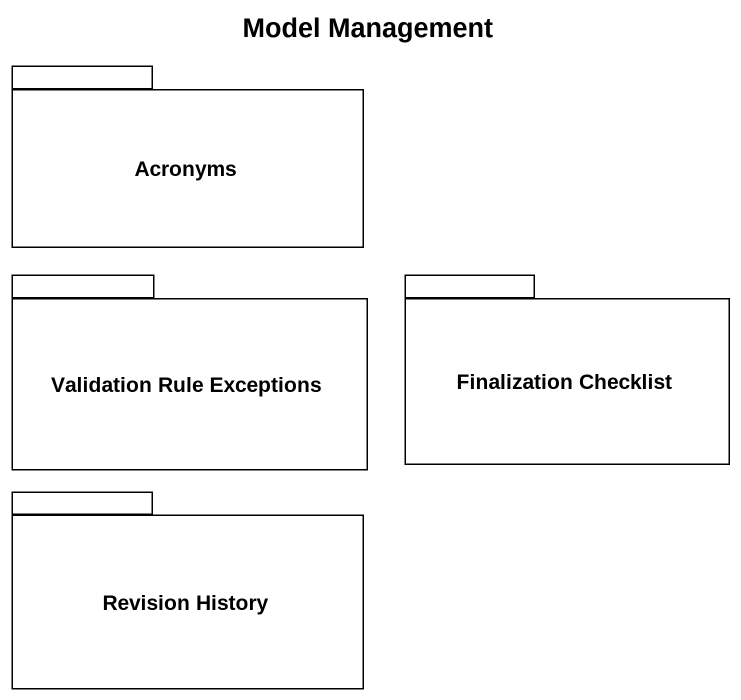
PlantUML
@startuml
title Model Management
package Acronyms {
}
package "Validation Rule Exceptions" as Validation_Rule_Exceptions {
}
package "Finalization Checklist" as Finalization_Checklist {
}
package "Revision History" as Revision_History {
}
@enduml
